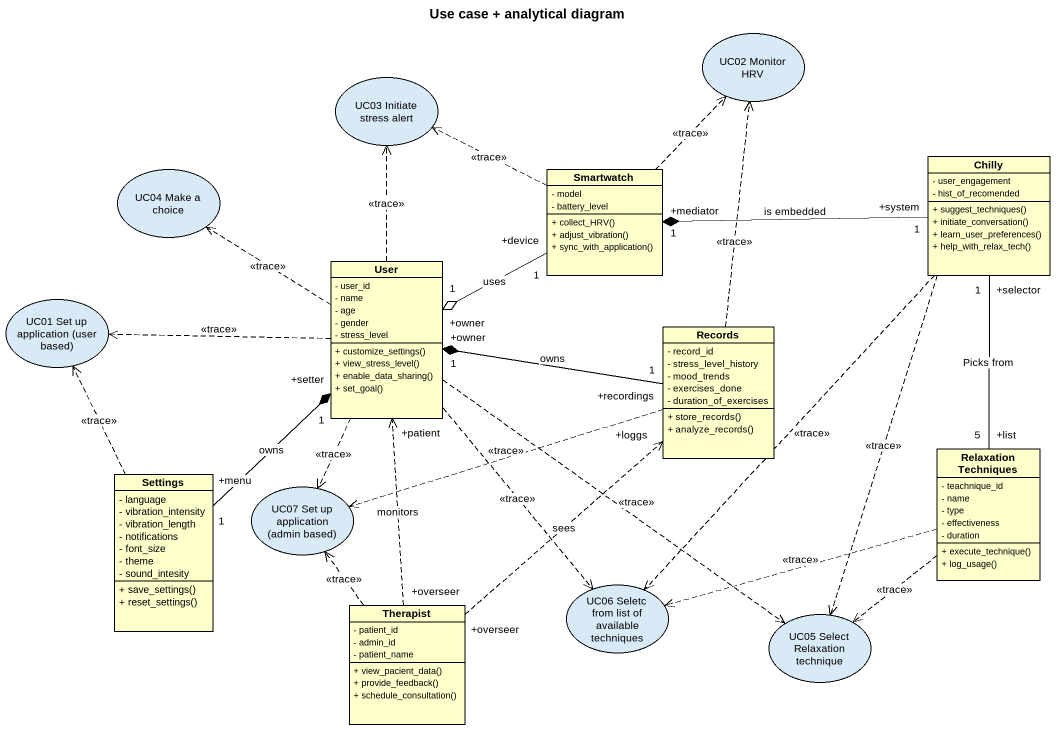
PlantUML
@startuml
title Use case + analytical diagram
allowmixing
hide circle
hide empty members
skinparam classAttributeIconSize 0
usecase "UC02 Monitor HRV" as UC02_Monitor_HRV
usecase "UC03 Initiate stress alert" as UC03_Initiate_stress_alert
usecase "UC04 Make a choice" as UC04_Make_a_choice
class Smartwatch {
  - model
  - battery_level
  + collect_HRV()
  + adjust_vibration()
  + sync_with_application()
}
class Chilly {
  - user_engagement
  - hist_of_recomended
  + suggest_techniques()
  + initiate_conversation()
  + learn_user_preferences()
  + help_with_relax_tech()
}
class User {
  - user_id
  - name
  - age
  - gender
  - stress_level
  + customize_settings()
  + view_stress_level()
  + enable_data_sharing()
  + set_goal()
}
usecase "UC01 Set up application (user based)" as UC01_Set_up_application
class Records {
  - record_id
  - stress_level_history
  - mood_trends
  - exercises_done
  - duration_of_exercises
  + store_records()
  + analyze_records()
}
class Settings {
  - language
  - vibration_intensity
  - vibration_length
  - notifications
  - font_size
  - theme
  - sound_intesity
  + save_settings()
  + reset_settings()
}
usecase "UC07 Set up application (admin based)" as UC07_Set_up_application
class "Relaxation Techniques" as Relaxation_Techniques {
  - teachnique_id
  - name
  - type
  - effectiveness
  - duration
  + execute_technique()
  + log_usage()
}
class Therapist {
  - patient_id
  - admin_id
  - patient_name
  + view_pacient_data()
  + provide_feedback()
  + schedule_consultation()
}
usecase "UC06 Seletc from list of available techniques" as UC06_Seletc_from_list_of
usecase "UC05 Select Relaxation technique" as UC05_Select_Relaxation
Smartwatch .up.> UC02_Monitor_HRV : <<trace>>
Smartwatch .left.> UC03_Initiate_stress_alert : <<trace>>
Smartwatch "+device\n1" -left-o "+owner\n1" User : uses
Chilly "+system\n1" -left-* "+mediator\n1" Smartwatch : is embedded
Chilly "+selector\n1" -- "+list\n5" Relaxation_Techniques : Picks from
Chilly ..> UC06_Seletc_from_list_of : <<trace>>
Chilly ..> UC05_Select_Relaxation : <<trace>>
User .up.> UC03_Initiate_stress_alert : <<trace>>
User .up.> UC04_Make_a_choice : <<trace>>
User .left.> UC01_Set_up_application : <<trace>>
User "+owner\n1" -right- "+recordings\n1" Records : owns
User ..> UC07_Set_up_application : <<trace>>
User ..> UC06_Seletc_from_list_of : <<trace>>
User ..> UC05_Select_Relaxation : <<trace>>
Records .up.> UC02_Monitor_HRV : <<trace>>
Records -left-* User
Records .left.> UC07_Set_up_application : <<trace>>
Settings "+menu\n1" -up-* "+setter\n1" User : owns
Settings .up.> UC01_Set_up_application : <<trace>>
Relaxation_Techniques .left.> UC06_Seletc_from_list_of : <<trace>>
Relaxation_Techniques ..> UC05_Select_Relaxation : <<trace>>
Therapist "+overseer" .up.> "+patient" User : monitors
Therapist "+overseer" .up.> "+loggs" Records : sees
Therapist .up.> UC07_Set_up_application : <<trace>>
@enduml
